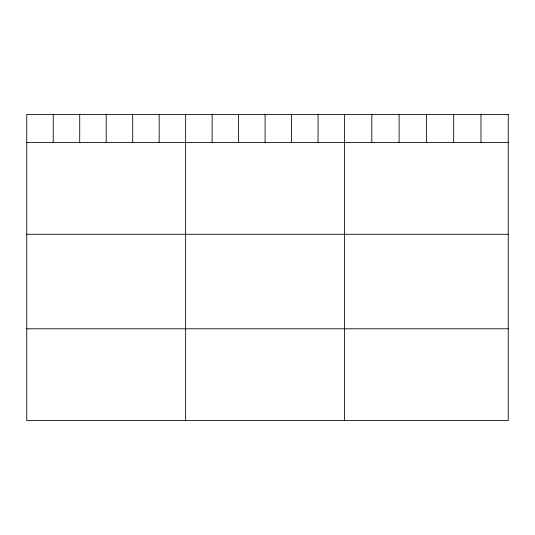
<?xml version="1.0" encoding="UTF-8"?>
<svg xmlns="http://www.w3.org/2000/svg" width="535" height="535" viewBox="0 0 535 535"><rect width="100%" height="100%" fill="white"/><g stroke="black" fill="none" stroke-linecap="round" stroke-linejoin="round"><path stroke-width="0.8" d="M26.75 142.544L508.25 142.544M26.75 234.276L508.25 234.276M26.75 328.791L508.25 328.791M480.965 114.47L480.965 142.544M453.68 114.47L453.68 142.544M426.395 114.47L426.395 142.544M399.11 114.47L399.11 142.544M371.825 114.47L371.825 142.544M344.54 114.47L344.54 420.53M318.058 114.47L318.058 142.544M291.575 114.47L291.575 142.544M265.092 114.47L265.092 142.544M238.61 114.47L238.61 142.544M212.127 114.47L212.127 142.544M185.645 114.47L185.645 420.53M159.162 114.47L159.162 142.544M132.68 114.47L132.68 142.544M106.198 114.47L106.198 142.544M79.715 114.47L79.715 142.544M53.232 114.47L53.232 142.544M508.25 114.47L26.75 114.47L26.75 420.53L508.25 420.53L508.25 114.47"/></g></svg>
